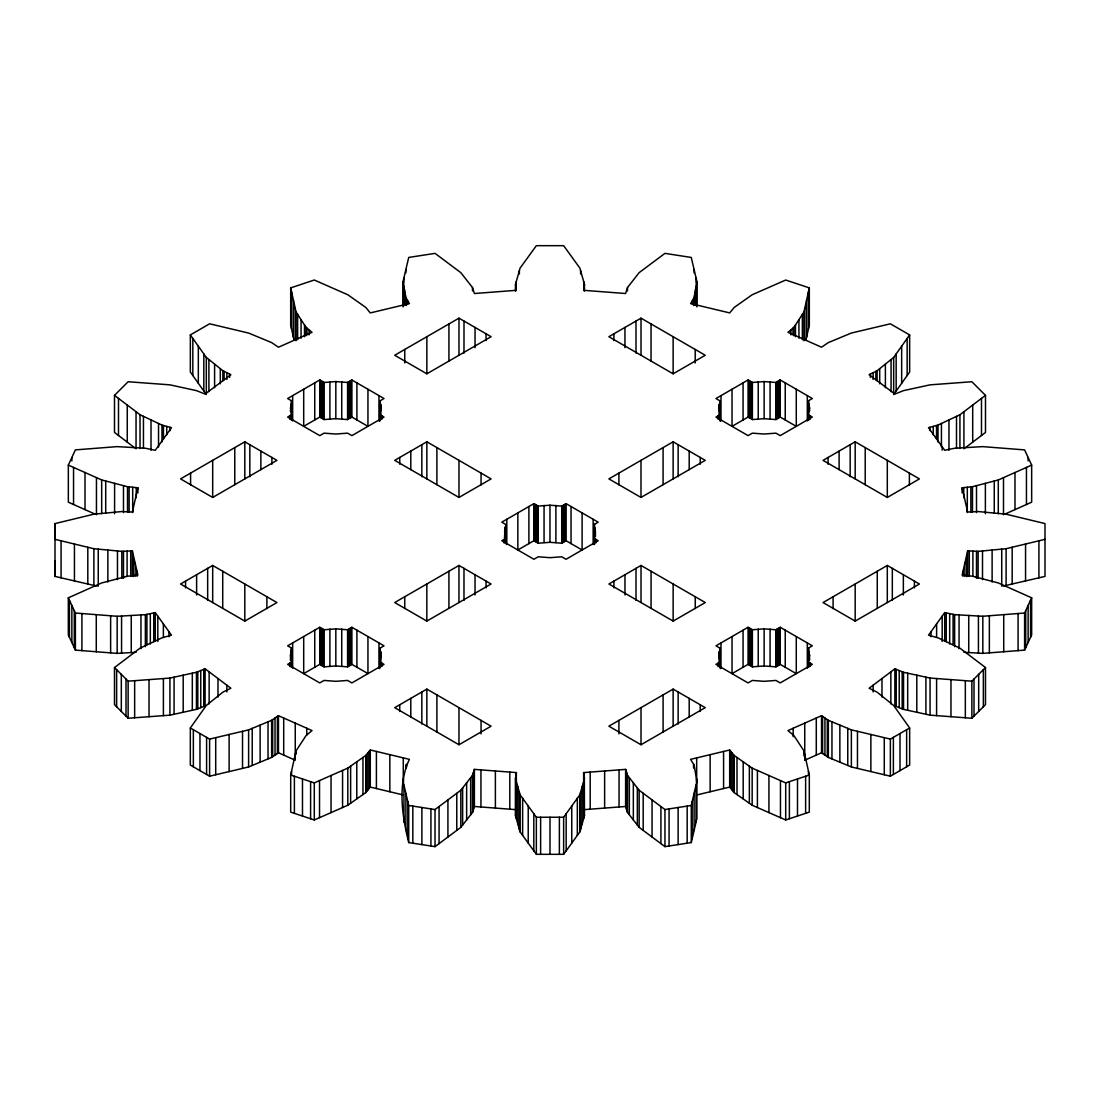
<?xml version="1.0" encoding="UTF-8"?>
<svg xmlns="http://www.w3.org/2000/svg" width="1100" height="1100" viewBox="0 0 1100 1100"><rect width="100%" height="100%" fill="white"/><g stroke="black" fill="none" stroke-linecap="round" stroke-linejoin="round"><path stroke-width="1.5" d="M96.786 586.094L55 576.414L55 560.67M584.457 291.005L584.457 284.268L579.893 268.125L563.64 245.671L536.374 245.671L520.08 268.111L515.529 284.281L516.368 290.317L474.389 293.521L472.491 287.526L460.79 272.621L435.05 253.371L408.719 257.441L403.054 281.559L405.886 297.839L409.42 303.572L370.288 312.923L365.791 307.436L347.82 294.772L314.284 280.019L290.689 287.884L296.065 312.029L306.061 327.346L312.043 332.337L278.438 347.229L271.631 342.595L248.586 333.053L209.619 323.799L190.341 334.936L206.319 357.445L222.874 370.741L230.89 374.688L205.109 394.075L196.446 390.624L169.936 384.849L128.136 381.741L114.496 395.368L140.03 414.728L161.975 425.109L171.476 427.707L155.279 450.299L145.365 448.25L117.136 446.627L75.391 449.886L68.338 465.094L101.667 479.957L127.517 486.709L137.885 487.795L132.358 512.036L121.853 511.555L93.858 514.195L55 523.586L55 539.33L93.885 548.721L121.825 551.361L132.344 550.866L137.885 575.107L127.517 576.207L101.667 582.945L68.324 597.822L68.324 634.92L75.391 650.114L117.164 653.386L136.111 652.286M290.386 411.18L291.94 401.019L287.636 398.53L319.756 379.981L324.06 382.47L335.83 381.576L347.586 382.47L351.89 379.981L384.01 398.53L379.706 401.019L379.72 421.341M290.386 660.151L290.785 651.681L291.94 648.299L287.636 645.824L319.756 627.275L324.06 629.764L335.83 628.87L347.586 629.764L351.89 627.275L384.01 645.824L379.706 648.312L379.72 668.635M504.543 538.189L504.928 528.027L506.082 524.659L501.793 522.17L533.913 503.621L538.216 506.11L549.973 505.216L561.729 506.11L566.033 503.621L598.166 522.17L593.862 524.659L593.862 543.29M593.862 524.659L595.402 531.451L593.862 538.23L598.166 540.719L566.033 559.268L561.743 556.793L549.973 557.673L538.202 556.793L533.913 559.268L501.793 540.719L506.082 538.244L504.543 531.451M720.266 401.019L718.713 407.811L720.253 414.604L715.963 417.079L732.023 426.36L748.082 435.627L752.372 433.152L764.143 434.033L775.926 433.152L780.216 435.627L812.336 417.079L808.032 414.604L809.572 407.811L808.032 401.019L812.336 398.53L780.216 379.981L775.899 382.47L764.143 381.576L752.386 382.47L748.082 379.981L715.963 398.53L720.266 401.019L720.253 421.341M720.266 648.299L718.713 655.091L720.253 661.884L715.963 664.373L732.023 673.654L748.082 682.921L752.372 680.433L764.143 681.326L775.926 680.433L780.216 682.921L812.336 664.373L808.032 661.884L809.572 655.091L808.032 648.312L812.336 645.824L780.216 627.275L775.899 629.764L764.143 628.87L752.386 629.764L748.082 627.275L715.963 645.824L720.266 648.299L720.253 668.635M584.457 284.268L583.632 290.317L625.611 293.521L627.495 287.54L639.169 272.621L664.95 253.371L691.268 257.455L696.919 281.572L696.919 306.859M584.334 777.7L584.457 815.732L579.879 831.889L563.64 854.329L536.36 854.329L520.08 831.889L515.501 815.732L515.501 778.649L516.368 772.585L474.389 769.381L472.491 775.376L472.491 812.474L460.804 827.379L435.036 846.643L408.719 842.559C402.16 816.393 397.389 784.314 409.406 759.344L370.288 749.98L365.764 755.48L347.806 768.13L314.284 782.884L290.702 775.019L296.038 750.888L306.061 735.57L312.029 730.565L278.465 715.701L271.631 720.308L248.614 729.878L209.605 739.104L190.327 727.98L206.319 705.457L222.874 692.161L230.876 688.229L205.109 668.827L196.446 672.279L169.922 678.081L128.136 681.161L114.496 667.549L140.03 648.175L161.975 637.821L171.476 635.195L155.279 612.631L145.365 614.666L117.164 616.289L75.391 613.03L68.324 597.822M515.501 815.732L516.368 809.683L474.389 806.479L472.491 812.474M694.114 304.576L694.114 297.839L696.919 281.572M803.935 340.697L803.935 312.029L809.311 287.884L785.702 280.032L752.139 294.772L734.209 307.436L729.699 312.909L690.58 303.572L694.114 297.839M805.888 340.368L809.311 324.981L809.311 287.884M1045 539.33L1006.101 548.707L978.134 551.361L967.656 550.866L962.129 575.107L972.496 576.207L998.291 582.945L1031.662 597.822L1031.662 634.906L1024.609 650.114L982.822 653.373L963.889 652.286M583.743 818.263L583.632 772.585L625.611 769.381L625.611 806.479L627.509 812.474L639.169 827.379L664.95 846.629L691.281 842.559L691.281 805.461L696.905 781.357L694.114 765.064L690.566 759.344L729.685 749.994L734.195 755.48L752.166 768.144L785.702 782.884L809.311 775.019L803.935 750.874L793.911 735.57L787.944 730.579L821.535 715.688L828.355 720.321L851.372 729.864L890.367 739.09L909.645 727.966L893.64 705.457L877.112 692.175L869.096 688.243L894.878 668.841L903.54 672.293L930.064 678.067L971.864 681.161L985.49 667.535L959.956 648.189L938.011 637.808L928.51 635.209L944.707 612.618L954.635 614.652L982.822 616.275L1024.609 613.016L1031.662 597.822M691.281 842.559L696.905 818.441L696.905 781.357M579.879 831.889L579.879 794.791L584.457 778.649L583.632 772.585M893.668 394.556L909.645 372.034L909.645 334.936L890.367 323.812L851.372 333.039L828.355 342.581L821.535 347.215L787.944 332.324L793.911 327.332L803.935 312.029M965.181 447.851L985.49 432.465L985.49 395.381L971.878 381.741L930.064 384.849L903.54 390.624L894.878 394.061L869.124 374.688L877.112 370.741L893.668 357.459L909.645 334.936M563.64 854.329L563.64 817.231L579.879 794.791M403.054 781.357L408.719 805.461L435.036 809.545L460.804 790.281L472.491 775.376M290.702 775.019L290.702 812.116L314.284 819.981L347.806 805.227L365.764 792.577L370.288 787.077L370.288 749.98M894.878 668.841L894.878 705.939L903.54 709.376L930.064 715.151L971.864 718.259L985.49 704.619L985.49 667.535M1004.946 514.099L1031.662 502.178L1031.662 465.094L1024.595 449.9L982.822 446.627L954.635 448.25L944.707 450.285L928.51 427.694L938.011 425.095L959.929 414.741L985.49 395.381M190.327 727.98L190.327 765.064L209.605 776.201L248.614 766.961L271.631 757.405L278.465 752.785L278.465 715.701M244.805 441.815L180.551 478.899L212.685 497.447L276.925 460.364L244.805 441.815L244.805 478.899M458.975 318.161L394.721 355.259L426.855 373.808L491.095 336.71L458.975 318.161L458.975 355.259M367.95 389.263L367.95 426.346L351.89 417.079L347.586 419.567L335.83 418.674L324.06 419.567L319.756 417.079L303.696 426.346L287.636 417.079L291.926 414.604L290.386 407.811M212.685 565.455L180.551 584.004L244.805 621.101L276.925 602.553L212.685 565.455L212.685 602.553M426.855 441.801L394.735 460.35L458.975 497.447L491.109 478.899L426.855 441.801L426.855 478.899M641.011 318.161L608.877 336.71L673.131 373.808L705.251 355.259L641.011 318.161L641.011 355.259M458.961 565.455L394.707 602.539L426.828 621.087L491.081 584.004L458.961 565.455L458.961 602.539M673.131 441.801L608.877 478.899L640.998 497.447L705.251 460.35L673.131 441.801L673.131 478.899M379.706 648.312L381.246 655.091L379.72 661.884L384.01 664.373L368.019 673.599L351.89 664.373L347.586 666.848L335.83 665.967L324.06 666.848L319.756 664.373L303.696 673.64L287.636 664.373L291.926 661.884L290.386 655.091M582.106 512.902L582.106 549.986L566.033 540.719L561.729 543.207L549.973 542.314L538.216 543.207L533.913 540.719L517.852 549.986L517.852 512.902M796.276 389.263L796.276 426.346L780.216 417.079L775.899 419.567L764.143 418.674L752.386 419.567L748.082 417.079L732.023 426.346L732.023 389.263M426.855 689.109L394.721 707.657L458.975 744.741L491.095 726.192L426.855 689.109L426.855 726.192M641.025 565.455L608.905 584.004L673.145 621.087L705.279 602.539L641.025 565.455L641.025 602.539M855.181 441.815L823.048 460.364L887.301 497.447L919.421 478.899L855.181 441.815L855.181 478.899M673.131 689.109L608.877 726.192L641.011 744.741L705.251 707.657L673.131 689.109L673.131 726.192M887.301 565.455L823.048 602.553L855.181 621.101L919.421 584.004L887.301 565.455L887.301 602.553M796.276 636.543L796.276 673.64L780.216 664.373L775.899 666.848L764.143 665.967L752.386 666.848L748.082 664.373L732.023 673.64L732.023 636.543M821.535 715.688L821.535 752.785L828.355 757.419L851.372 766.961L890.367 776.188L909.645 765.05L909.645 727.966M962.115 492.855L962.115 487.795L972.469 486.709L998.291 479.971L1031.662 465.094M806.19 759.591L821.535 752.785M114.496 667.549L114.496 704.633L128.136 718.259L169.922 715.165L196.446 709.362L205.109 705.925L205.109 668.827M729.685 749.994L729.685 787.091L734.195 792.577L752.166 805.241L785.702 819.968L809.311 812.116L809.311 775.019M1003.186 586.08L1045 576.414L1045 523.586L1006.101 514.195L978.134 511.541L967.656 512.036L962.115 487.795M696.671 794.984L729.685 787.091M625.611 769.381L627.509 775.376L639.169 790.281L664.95 809.531L691.281 805.461M625.611 806.479L583.632 809.683L584.457 815.732M515.501 778.649L520.08 794.791L536.36 817.245L563.64 817.231M370.288 787.077L403.288 794.97M278.465 752.785L293.81 759.577M95.026 514.099L68.338 502.178L68.338 465.094M134.791 447.851L114.496 432.451L114.496 395.368M206.319 394.543L190.341 372.02L190.341 334.936M379.706 401.019L381.246 407.811L379.72 414.604L384.01 417.079L368.019 426.319L351.89 435.627L347.6 433.152L335.83 434.033L324.046 433.152L319.756 435.627L303.696 426.36L303.696 389.263M294.113 340.368L290.689 324.981L290.689 287.884M1038.923 540.788L1038.923 577.885M1030.562 600.188L1030.562 637.285M1028.129 457.49L1028.129 460.859M1028.129 605.426L1028.129 642.51M1026.451 467.418L1026.451 504.501M1025.709 610.651L1025.709 647.735M1025.558 544.019L1025.558 581.116M1024.609 613.016L1024.609 650.114M1018.077 613.525L1018.077 650.623M1014.984 472.533L1014.984 509.616M1012.179 547.25L1012.179 584.334M1006.101 548.707L1006.101 585.805M1003.723 614.652L1003.723 651.736M1003.503 477.634L1003.503 514.731M1001.729 549.12L1001.729 586.217M998.291 479.971L998.291 513.686M994.263 481.016L994.263 513.054M992.117 550.041L992.117 582.065M989.354 615.766L989.354 652.864M985.38 483.34L985.38 513.686M983.359 669.666L983.359 706.75M982.822 616.275L982.822 653.373M982.506 550.949L982.506 579.604M981.489 398.406L981.489 435.49M978.684 674.341L978.684 711.439M978.423 616.027L978.423 653.111M978.134 551.361L978.134 578.339M976.511 485.664L976.511 512.641M976.497 551.279L976.497 578.256M973.995 679.03L973.995 716.128M972.895 551.114L972.895 576.4M972.702 405.061L972.702 442.145M972.469 486.709L972.469 512.009M971.864 681.161L971.864 718.259M970.86 486.888L970.86 512.174M969.293 550.949L969.293 576.235M968.729 615.464L968.729 652.561M967.656 550.866L967.656 576.166M967.299 487.259L967.299 512.545M966.79 508.255L966.79 511.624M966.79 554.661L966.79 576.579M965.332 680.68L965.332 717.777M964.893 562.994L964.893 576.482M963.916 411.716L963.916 448.8M963.737 487.63L963.737 497.75M962.995 571.326L962.995 576.373M959.929 414.741L959.929 448.456M959.049 614.914L959.049 648.629M956.505 416.35L956.505 448.388M954.635 614.652L954.635 646.69M953.081 614.336L953.081 644.683M950.964 679.607L950.964 716.705M949.671 613.635L949.671 643.981M948.97 419.911L948.97 450.271M946.261 612.934L946.261 641.602M944.707 612.618L944.707 641.273M942.178 446.765L942.178 450.134M942.178 616.151L942.178 641.438M941.435 423.486L941.435 447.081M938.011 425.095L938.011 441.953M936.526 425.507L936.526 438.996M936.609 623.906L936.609 637.395M936.595 678.549L936.595 715.633M933.254 426.401L933.254 434.83M931.04 631.675L931.04 636.735M929.995 427.295L929.995 430.664M930.064 678.067L930.064 715.151M925.911 677.16L925.911 714.258M916.795 675.18L916.795 712.264M914.402 581.102L914.402 587.854M909.384 473.11L909.384 484.908M907.679 673.186L907.679 710.284M907.156 338.456L907.156 375.554M906.634 729.699L906.634 766.796M903.54 672.293L903.54 709.376M903.361 574.723L903.361 594.962M902.179 671.756L902.179 708.84M901.656 346.197L901.656 383.295M900.006 733.521L900.006 770.619M899.209 670.56L899.209 707.657M896.225 669.377L896.225 706.475M896.156 353.939L896.156 391.036M893.668 357.459L893.668 392.865M893.379 737.357L893.379 774.441M892.32 568.356L892.32 600.38M891.069 359.535L891.069 391.572M890.849 671.866L890.849 703.904M890.367 739.09L890.367 776.188M887.301 460.364L887.301 497.447M885.39 364.1L885.39 387.709M884.276 737.646L884.276 774.744M881.98 678.535L881.98 697.084M879.697 368.665L879.697 383.831M877.264 571.244L877.264 608.341M877.112 370.741L877.112 380.848M875.861 371.346L875.861 379.789M873.111 372.707L873.111 379.459M873.125 685.204L873.125 691.955M870.87 734.484L870.87 771.567M870.361 374.069L870.361 377.438M865.219 447.604L865.219 484.701M857.464 731.308L857.464 768.391M855.181 584.004L855.181 621.087M851.372 729.864L851.372 766.961M850.162 444.703L850.162 476.74M847.77 728.365L847.77 765.463M839.864 725.093L839.864 762.19M839.107 451.082L839.107 469.631M833.085 596.75L833.085 608.561M831.957 721.806L831.957 758.904M828.355 720.321L828.355 757.419M828.066 457.462L828.066 464.2M827.296 719.593L827.296 756.69M824.945 718.011L824.945 755.095M822.607 716.416L822.607 753.514M816.282 718.011L816.282 755.109M810.191 415.841L810.191 419.21M810.191 663.135L810.191 666.504M809.572 407.811L809.572 411.18M809.572 655.091L809.572 660.151M809.188 404.388L809.188 411.125M809.188 651.681L809.188 660.11M808.706 400.634L808.706 420.049M808.706 647.914L808.706 667.329M808.473 291.665L808.473 328.749M808.473 771.251L808.473 774.62M808.032 401.019L808.032 419.65M808.032 648.312L808.032 666.944M807.317 395.629L807.317 420.929M807.317 642.923L807.317 668.209M806.63 299.956L806.63 337.054M805.626 776.242L805.626 813.34M804.774 308.261L804.774 340.299M804.774 754.655L804.774 759.715M804.746 723.14L804.746 760.224M803.935 750.874L803.935 755.934M802.367 314.421L802.367 339.707M798.93 319.674L798.93 338.222M797.5 778.951L797.5 816.035M795.479 324.94L795.479 336.738M793.911 327.332L793.911 335.761M793.196 728.255L793.196 736.684M792.99 328.116L792.99 334.854M790.928 329.835L790.928 334.881M789.388 781.646L789.388 818.744M785.702 782.884L785.702 819.968M785.235 382.882L785.235 419.98M785.235 630.176L785.235 667.26M780.464 780.574L780.464 817.671M780.216 379.981L780.216 417.079M780.216 627.275L780.216 664.373M779.543 380.366L779.543 417.464M779.543 627.66L779.543 664.757M778.058 381.232L778.058 418.316M778.058 628.513L778.058 665.61M776.572 382.085L776.572 419.169M776.572 629.379L776.572 666.462M775.899 382.47L775.899 419.567M775.899 629.764L775.899 666.848M770.069 381.81L770.069 418.894M770.069 629.09L770.069 666.188M768.941 775.514L768.941 812.611M764.143 381.576L764.143 418.674M764.143 628.87L764.143 665.967M758.23 381.796L758.23 418.894M758.23 629.09L758.23 666.188M757.405 770.454L757.405 807.537M752.386 382.47L752.386 419.567M752.386 629.764L752.386 666.848M752.166 768.144L752.166 805.241M751.713 382.085L751.713 419.169M751.713 629.365L751.713 666.462M750.241 381.232L750.241 418.316M750.241 628.513L750.241 665.61M749.361 766.164L749.361 803.261M748.756 380.366L748.756 417.464M748.756 627.66L748.756 664.757M748.082 379.981L748.082 417.079M748.082 627.275L748.082 664.373M743.188 761.819L743.188 798.902M743.064 382.882L743.064 419.98M743.064 630.176L743.064 667.26M737 757.46L737 794.558M734.195 755.48L734.195 792.577M733.494 754.628L733.494 791.711M731.94 752.744L731.94 789.827M730.4 750.86L730.4 787.944M723.58 751.451L723.58 788.549M720.981 395.629L720.981 420.929M720.981 642.923L720.981 668.209M719.593 405.68L719.593 409.049M719.579 414.989L719.579 420.049M719.593 652.974L719.593 658.034M719.579 662.283L719.579 667.329M719.098 404.388L719.098 414.604M719.098 651.681L719.098 661.884M718.107 415.841L718.107 419.21M718.107 663.135L718.107 666.504M710.133 754.669L710.133 791.766M700.232 457.449L700.232 464.2M700.232 704.756L700.232 711.494M696.671 757.886L696.671 781.495M696.493 284.103L696.493 306.034M696.465 778.814L696.465 782.183M696.039 277.805L696.039 282.851M696.025 785.125L696.025 822.209M695.516 289.699L695.516 304.879M695.214 349.456L695.214 362.945M695.241 596.75L695.241 608.548M694.554 295.295L694.554 305.415M694.1 269.514L694.1 272.882M694.114 765.064L694.114 768.446M694.1 793.402L694.1 830.5M693.564 298.732L693.564 305.484M693.564 764.17L693.564 767.553M692.354 300.699L692.354 304.081M692.161 801.694L692.161 838.791M689.191 451.069L689.191 469.618M689.191 698.376L689.191 716.925M687.17 806.107L687.17 843.191M678.15 444.703L678.15 476.74M678.15 691.996L678.15 724.034M678.123 807.496L678.123 844.594M673.131 336.71L673.131 373.808M673.145 584.004L673.145 621.087M669.061 808.899L669.061 845.996M664.95 809.531L664.95 846.629M663.08 447.604L663.08 484.688M663.094 694.898L663.094 731.995M660.921 806.534L660.921 843.617M652.053 799.906L652.053 837.004M651.049 323.964L651.049 361.047M651.062 571.244L651.062 608.341M643.197 793.293L643.197 830.39M640.998 460.35L640.998 497.434M641.011 707.644L641.011 744.741M639.169 790.281L639.169 827.379M637.34 787.957L637.34 825.041M635.993 321.062L635.993 353.1M636.006 568.342L636.006 600.38M633.339 782.829L633.339 819.926M629.337 777.7L629.337 814.798M627.495 287.54L627.495 290.909M627.509 775.376L627.509 812.474M627.22 774.441L627.22 811.539M626.56 772.379L626.56 809.476M625.914 770.33L625.914 807.414M624.951 327.429L624.951 347.669M624.965 574.723L624.965 594.962M618.915 473.096L618.915 484.908M618.915 720.404L618.915 733.893M619.053 769.89L619.053 806.974M613.896 333.809L613.896 340.56M613.924 581.102L613.924 587.84M604.629 770.99L604.629 808.074M596.007 539.481L596.007 542.85M595.402 531.451L595.402 536.498M595.018 528.027L595.018 536.456M594.536 524.26L594.536 544.5M593.148 519.269L593.148 544.569M590.191 772.09L590.191 809.174M584.045 287.293L584.045 290.661M584.045 775.61L584.045 812.707M583.756 281.738L583.756 290.166M582.161 786.72L582.161 823.804M580.607 270.641L580.607 274.024M580.594 792.275L580.594 829.359M577.335 798.298L577.335 835.395M571.752 806.011L571.752 843.109M571.051 506.522L571.051 543.62M566.033 503.621L566.033 540.719M566.17 813.725L566.17 850.822M565.359 504.006L565.359 541.104M563.888 504.873L563.888 541.956M562.402 505.725L562.402 542.809M561.729 506.11L561.729 543.207M559.377 817.231L559.377 854.329M555.899 505.436L555.899 542.534M549.973 505.216L549.973 542.314M550 817.245L550 854.329M544.06 505.436L544.06 542.534M540.623 817.245L540.623 854.329M538.216 506.11L538.216 543.207M537.543 505.725L537.543 542.809M536.36 817.245L536.36 854.329M536.071 504.873L536.071 541.956M534.586 504.006L534.586 541.104M533.913 503.621L533.913 540.719M533.816 813.739L533.816 850.822M528.894 506.522L528.894 543.62M528.22 806.011L528.22 843.109M522.624 798.298L522.624 835.395M520.08 794.791L520.08 831.889M519.365 270.641L519.365 274.01M519.365 792.261L519.365 829.359M517.798 786.72L517.798 823.804M516.23 281.751L516.23 290.18M516.368 772.585L516.23 810.617M516.216 781.165L516.216 818.263M515.941 287.293L515.941 290.675M515.928 775.61L515.928 812.707M515.652 285.216L515.652 290.276M515.639 777.7L515.639 814.784M515.529 284.281L515.529 291.019M509.809 772.09L509.809 809.174M506.811 519.269L506.811 544.569M506.082 524.659L506.082 543.29M505.409 538.629L505.409 543.689M504.928 528.027L504.928 538.148M503.938 539.481L503.938 542.85M495.385 770.99L495.385 808.074M486.076 333.809L486.076 340.56M486.062 581.102L486.062 587.84M481.071 473.096L481.071 484.908M481.058 720.404L481.058 733.893M480.947 769.89L480.947 806.974M475.035 327.429L475.035 347.669M475.021 574.723L475.021 594.962M474.389 769.381L474.389 806.479M474.1 770.33L474.1 807.414M473.44 772.379L473.44 809.476M472.794 774.441L472.794 811.539M472.491 287.526L472.491 290.909M470.663 777.7L470.663 814.798M466.647 782.829L466.647 819.926M463.994 321.062L463.994 353.1M463.98 568.342L463.98 600.38M462.632 787.957L462.632 825.041M460.804 790.281L460.804 827.379M458.975 460.35L458.975 497.434M458.975 707.644L458.975 744.741M456.775 793.293L456.775 830.39M448.938 323.964L448.938 361.047M448.924 571.244L448.924 608.341M447.92 799.92L447.92 837.004M439.065 806.534L439.065 843.631M436.893 447.604L436.893 484.688M436.893 694.898L436.893 731.995M435.036 809.545L435.036 846.643M430.925 808.912L430.925 845.996M426.855 336.71L426.855 373.808M426.828 584.004L426.828 621.087M421.836 444.703L421.836 476.74M421.836 691.996L421.836 724.034M421.877 807.51L421.877 844.594M412.83 806.107L412.83 843.191M410.795 451.069L410.795 469.618M410.781 698.376L410.781 716.925M408.719 805.461L408.719 842.559M407.66 300.699L407.66 304.081M407.839 801.694L407.839 838.791M406.436 298.732L406.436 305.484M406.436 764.17L406.436 767.553M405.886 269.5L405.886 272.869M405.886 297.839L405.886 304.576M405.886 765.064L405.886 768.446M405.886 793.402L405.886 830.5M405.446 295.295L405.446 305.415M404.759 349.456L404.759 362.945M404.745 596.75L404.745 608.548M404.47 289.699L404.47 304.865M403.947 277.791L403.947 282.837M403.947 785.125L403.947 822.209M403.494 284.103L403.494 306.02M403.494 778.814L403.494 782.183M403.288 757.886L403.288 781.481M403.054 281.559L403.054 306.845M399.754 457.449L399.754 464.2M399.74 704.756L399.74 711.494M389.84 754.669L389.84 791.753M381.865 415.841L381.865 419.21M381.865 663.135L381.865 666.504M380.861 404.388L380.875 414.604M380.861 651.681L380.875 661.884M380.38 405.68L380.38 409.062M380.38 414.989L380.38 420.049M380.38 662.283L380.38 667.329M378.991 395.629L378.991 420.929M378.991 642.923L378.991 668.209M376.406 751.438L376.406 788.535M369.586 750.846L369.586 787.93M368.033 752.73L368.033 789.827M367.95 636.543L367.95 673.64L351.89 682.921L347.6 680.433L335.83 681.326L324.046 680.433L319.756 682.921L303.696 673.654L303.696 636.543M366.479 754.628L366.479 791.711M365.764 755.48L365.764 792.577M362.959 757.46L362.959 794.544M356.909 382.882L356.909 419.98M356.909 630.176L356.909 667.26M356.785 761.805L356.785 798.902M351.89 379.981L351.89 417.079M351.89 627.275L351.89 664.373M351.216 380.366L351.216 417.464M351.216 627.66L351.216 664.757M350.625 766.164L350.625 803.247M349.731 381.232L349.731 418.316M349.731 628.513L349.731 665.61M348.246 382.085L348.246 419.169M348.246 629.379L348.246 666.462M347.806 768.13L347.806 805.227M347.586 382.47L347.586 419.567M347.586 629.764L347.586 666.848M342.567 770.44L342.567 807.537M341.743 381.81L341.743 418.894M341.743 629.09L341.743 666.188M335.83 381.576L335.83 418.674M335.83 628.87L335.83 665.967M331.045 775.514L331.045 812.611M329.904 381.796L329.904 418.894M329.904 629.09L329.904 666.188M324.06 382.47L324.06 419.567M324.06 629.764L324.06 666.848M323.4 382.085L323.4 419.169M323.4 629.365L323.4 666.462M321.915 381.232L321.915 418.316M321.915 628.513L321.915 665.61M320.43 380.366L320.43 417.464M320.43 627.66L320.43 664.757M319.756 379.981L319.756 417.079M319.756 627.275L319.756 664.373M319.522 780.588L319.522 817.671M314.738 382.882L314.738 419.98M314.738 630.176L314.738 667.26M314.284 782.884L314.284 819.981M310.599 781.66L310.599 818.758M309.045 329.849L309.045 334.895M306.996 328.13L306.996 334.868M306.79 728.241L306.79 734.979M306.061 327.346L306.061 335.775M304.507 324.954L304.507 336.751M302.486 778.951L302.486 816.049M301.07 319.688L301.07 338.236M297.632 314.421L297.632 339.707M296.065 312.029L296.065 340.697M296.038 750.888L296.038 754.256M295.226 308.261L295.226 340.285M295.254 723.126L295.254 760.224M294.387 776.242L294.387 813.34M293.384 299.956L293.384 337.054M292.655 395.629L292.655 420.929M292.655 642.923L292.655 668.209M291.94 401.019L291.926 419.664M291.94 648.299L291.926 666.944M291.528 291.665L291.528 328.749M291.528 771.251L291.528 774.62M291.266 400.62L291.266 420.049M291.266 647.914L291.266 667.329M290.785 404.388L290.785 411.125M290.785 651.681L290.785 660.11M289.781 415.841L289.781 419.21M289.781 663.135L289.781 666.504M283.704 718.025L283.704 755.109M277.393 716.416L277.393 753.514M275.041 717.997L275.041 755.095M272.69 719.593L272.69 756.676M271.906 457.462L271.906 464.2M271.631 720.308L271.631 757.405M268.029 721.806L268.029 758.89M266.887 596.75L266.887 608.561M260.865 451.082L260.865 469.631M260.123 725.093L260.123 762.19M252.216 728.379L252.216 765.476M249.824 444.703L249.824 476.74M248.614 729.878L248.614 766.961M244.805 584.004L244.805 621.087M242.522 731.321L242.522 768.405M234.768 447.604L234.768 484.701M229.639 374.069L229.639 377.438M229.116 734.484L229.116 771.581M226.875 372.721L226.875 379.459M226.861 685.19L226.861 691.941M224.125 371.36L224.125 379.789M222.874 370.741L222.874 380.861M222.722 571.244L222.722 608.341M220.289 368.665L220.289 383.845M217.992 678.521L217.992 697.07M215.71 737.66L215.71 774.758M214.596 364.1L214.596 387.695M212.685 460.364L212.685 497.447M209.605 739.104L209.605 776.201M209.137 671.866L209.137 703.89M208.904 359.521L208.904 391.559M207.666 568.356L207.666 600.38M206.594 737.371L206.594 774.455M206.319 357.445L206.319 392.851M203.83 353.925L203.83 391.022M203.748 669.364L203.748 706.461M200.778 670.546L200.778 707.644M199.966 733.535L199.966 770.633M198.33 346.184L198.33 383.281M197.794 671.743L197.794 708.826M196.611 574.723L196.611 594.962M196.446 672.279L196.446 709.362M193.353 729.713L193.353 766.81M192.83 338.442L192.83 375.54M192.308 673.186L192.308 710.27M190.589 473.11L190.589 484.908M185.57 581.102L185.57 587.854M183.191 675.18L183.191 712.264M174.075 677.174L174.075 714.258M169.991 427.309L169.991 430.678M169.922 678.081L169.922 715.165M168.946 631.675L168.946 636.735M166.719 426.415L166.719 434.844M163.46 425.521L163.46 439.01M163.377 623.906L163.377 637.395M163.391 678.562L163.391 715.646M161.975 425.109L161.975 441.966M158.537 423.486L158.537 447.095M157.809 616.151L157.809 641.451M155.279 612.631L155.279 641.286M153.725 612.947L153.725 641.602M151.002 419.925L151.002 450.271M150.315 613.649L150.315 643.995M149.022 679.621L149.022 716.705M146.905 614.336L146.905 644.696M145.365 614.666L145.365 646.69M143.454 416.35L143.454 448.388M140.951 614.914L140.951 648.629M140.03 414.728L140.03 448.456M137.885 487.795L137.885 492.855M137.019 571.326L137.019 576.373M136.042 411.703L136.042 448.8M136.262 487.63L136.262 497.736M135.108 562.994L135.108 576.482M134.654 680.68L134.654 717.777M133.21 508.255L133.21 511.624M133.21 554.661L133.21 576.579M132.701 487.245L132.701 512.545M132.344 550.866L132.344 576.166M131.257 615.477L131.257 652.561M130.708 550.949L130.708 576.235M129.126 486.874L129.126 512.16M128.136 681.161L128.136 718.259M127.517 486.709L127.517 511.995M127.27 405.047L127.27 442.145M127.091 551.114L127.091 576.4M126.005 679.03L126.005 716.128M123.475 485.65L123.475 512.627M123.475 551.279L123.475 578.256M121.825 551.361L121.825 578.339M121.564 616.041L121.564 653.125M121.316 674.355L121.316 711.439M118.498 398.393L118.498 435.49M117.466 550.949L117.466 579.618M117.164 616.289L117.164 653.386M116.627 669.666L116.627 706.764M114.593 483.34L114.593 513.686M110.632 615.78L110.632 652.877M107.855 550.041L107.855 582.079M105.71 481.016L105.71 513.054M101.667 479.957L101.667 513.686M98.244 549.134L98.244 586.231M96.456 477.634L96.456 514.731M96.277 614.652L96.277 651.75M93.885 548.721L93.885 585.819M87.808 547.25L87.808 584.348M85.002 472.533L85.002 509.616M81.922 613.539L81.922 650.623M75.391 613.03L75.391 650.114M74.442 544.033L74.442 581.116M74.291 610.651L74.291 647.735M73.549 467.418L73.549 504.501M71.871 457.49L71.871 460.859M71.858 605.426L71.858 642.524M69.438 600.201L69.438 637.299M61.078 540.801L61.078 577.885M55 523.586L55 576.414"/></g></svg>
